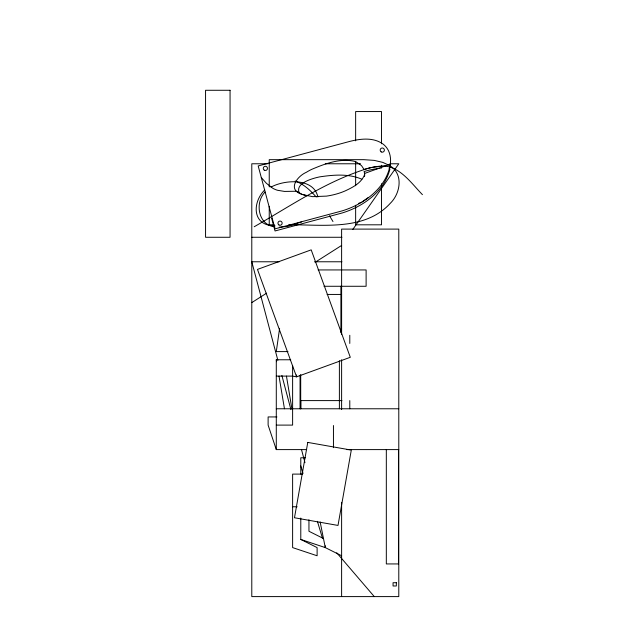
<?xml version="1.0" encoding="UTF-8"?>
<svg xmlns="http://www.w3.org/2000/svg" width="628" height="628" viewBox="0 0 628 628"><rect width="100%" height="100%" fill="white"/><g stroke="black" fill="none" stroke-linecap="round" stroke-linejoin="round"><path stroke-width="0.94" d="M279.609 328.35L276.289 351.601L287.985 351.601M389.917 166.922C391.001 161.647 390.883 155.987 388.63 151.018A18.573 18.573 0 0 0 382.986 144.016C373.283 137.092 360.386 138.702 349.521 141.473L258.186 165.941L275.048 228.859L342.024 210.914C363.965 204.265 386.377 188.07 390.388 164.136L364.656 173.422A8.965 8.965 0 0 1 364.138 175.738C360.598 183.431 352.41 187.521 345.11 190.936A70.532 70.532 0 0 1 339.026 193.22L336.946 193.864A75.376 75.376 0 0 1 326.466 196.117L312.618 196.65L302.657 194.602M352.826 229.424L398.788 163.775L389.964 163.775M265.079 192.042C254.505 202.648 258.226 225.319 274.891 226.834M264.765 189.907C251.702 202.844 252.448 226.347 274.931 225.648M368.236 197.569L361.971 201.957M251.789 302.602L266.625 293.166M315.248 262.221L341.616 245.438M254.238 226.732C291.376 205.482 327.533 180.44 368.919 168.116A89.639 89.639 0 0 1 378.087 166.389C397.783 163.013 410.524 182.481 422.44 194.664M271.045 187.097C284.547 179.671 313.764 177.551 317.878 196.98M358.619 203.378L360.346 202.695M301.668 221.904L287.648 226.418L279.224 227.187M380.215 168.257L374.029 169.136A92.709 92.709 0 0 0 364.052 171.546A8.855 8.855 0 0 1 364.507 176.625M267.465 163.775L251.789 163.775L251.789 596.6L398.788 596.6L398.788 229.102L341.616 229.102L341.616 334.559M325.288 163.775L360.566 163.775M274.122 224.808L269.239 224.808L269.239 206.337M288.77 224.808C322.392 224.431 364.735 231.355 390.318 203.276C400.586 193.298 403.694 173.564 389.486 165.502M251.789 237.274L341.946 237.274M279.224 261.774L251.789 261.774L277.874 360.331M314.502 261.774L341.946 261.774M318.098 269.938L366.116 269.938L366.116 286.274L323.977 286.274M327.086 294.438L341.616 294.438M306.668 449.601L276.289 449.601L276.289 359.773L290.701 359.773M276.289 376.101L292.617 376.101L296.581 376.847L350.298 357.293L311.19 249.858L257.472 269.412L296.581 376.847L296.581 374.924M341.946 400.601L300.788 400.601L300.788 408.773M276.289 408.773L398.788 408.773M276.94 416.937L268.117 416.937L268.117 425.101L276.289 449.601M276.289 425.101L292.617 425.101L292.617 365.535M346.844 449.601L398.788 449.601M305.326 457.765L300.788 457.765L300.788 474.101M302.602 474.101L292.617 474.101L292.617 547.6L317.116 555.764L317.116 547.6L300.788 539.436L300.788 518.045M292.617 506.765L297.154 506.765M385.616 166.122L374.029 167.032A92.709 92.709 0 0 0 364.052 169.442L361.477 165.58L356.602 162.189A19.311 19.311 0 0 0 354.082 161.223C339.56 158.178 324.707 163.829 311.48 169.458A67.008 67.008 0 0 0 306.26 172.339C297.02 176.366 287.137 189.797 301.856 194.287M307.061 195.858L301.628 194.201L296.699 191.242L284.476 191.422L277.498 190.268A22.624 22.624 0 0 1 272.733 188.235L266.405 183.313L261.295 177.543M300.788 539.436L325.288 547.6L341.616 555.764M295.168 181.06C303.654 184.012 310.46 190.417 316.261 197.082M388.654 165.109L382.782 162.385L374.241 160.383L363.785 159.669L269.239 159.669L269.239 186.893M361.877 179.231C348.736 173.501 333.641 174.804 319.801 176.853A67.008 67.008 0 0 0 314.016 178.289C307.563 180.189 294.932 184.765 299.587 193.605M323.569 538.573L308.952 531.264L308.952 519.741M336.741 552.797L374.288 596.6M329.48 215.757L332.973 221.543M300.788 465.937L303.041 473.441M317.399 521.319L322.47 538.212M271.665 218.332L275.048 230.963L342.024 213.018C363.219 206.581 384.391 191.54 389.917 169.018A22.561 22.561 0 0 0 389.062 168.791M281.886 375.489L290.921 409.605M301.456 449.405L304.965 462.671M320.154 521.962L325.288 547.6L325.288 545.787M286.447 376.101L291.894 408.773M276.289 359.773L276.61 361.689M279.005 376.101L284.453 408.773M398.466 449.601L398.466 563.936L386.322 563.936L386.322 449.601M381.518 143.773L381.518 111.556L355.644 111.556L355.644 140.845M381.518 165.25L381.518 168.178M381.518 183.8L381.518 224.808L355.644 224.808L355.644 205.278M355.644 161.349L355.644 185.755M349.788 335.274L349.788 343.438M349.788 400.601L349.788 408.773M341.616 359.773L341.616 409.589M341.616 502.369L341.616 596.6M340.902 286.274L340.902 332.777M339.387 360.747L339.387 408.773M333.452 425.525L333.452 447.678M300.702 374.469L300.702 408.773M300.058 375.45L300.058 408.773M307.767 442.41L294.477 517.755L338.005 525.432L351.295 450.088L307.767 442.41M230.06 90.275L205.56 90.275L205.56 237.274L230.06 237.274L230.06 90.275M396.339 582.713L393.065 582.713L393.065 585.987L396.339 585.987L396.339 582.713M381.204 151.898A2.104 2.104 0 0 0 384.383 150.131A2.104 2.104 0 0 0 381.259 148.255A2.104 2.104 0 0 0 381.204 151.898M264.286 170.172A2.104 2.104 0 0 0 267.465 168.406A2.104 2.104 0 0 0 264.349 166.538A2.104 2.104 0 0 0 264.286 170.172M278.965 224.973A2.104 2.104 0 0 0 282.153 223.207A2.104 2.104 0 0 0 279.028 221.331A2.104 2.104 0 0 0 278.965 224.973"/></g></svg>
